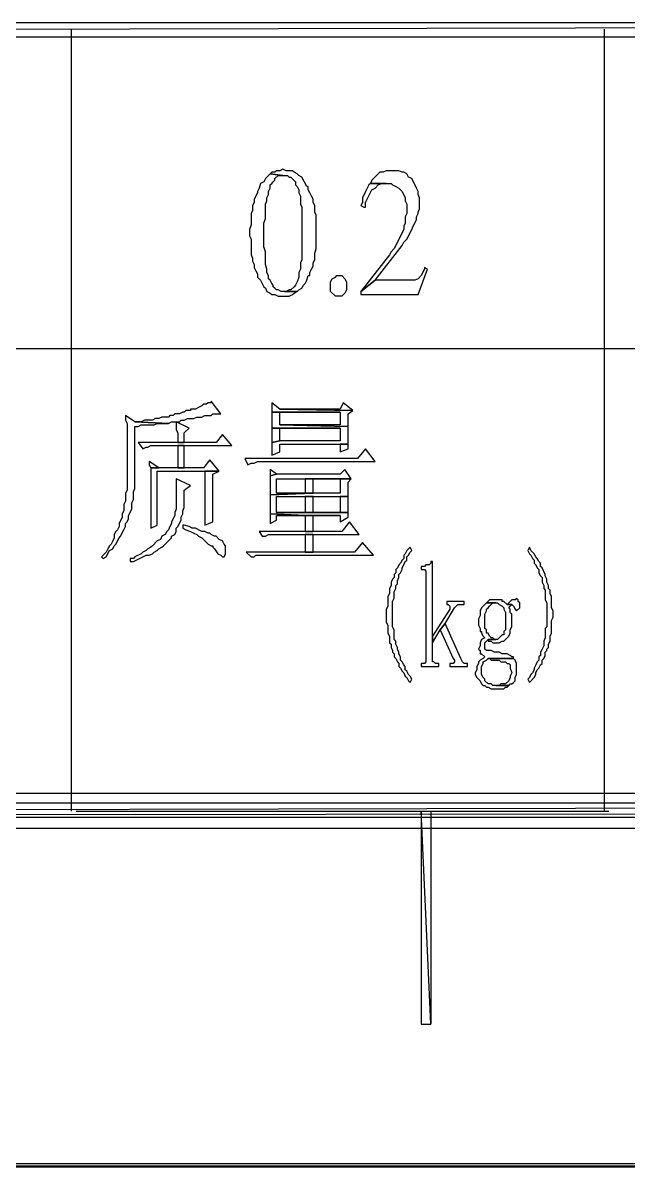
# Model space of a CAD drawing. Extents: x -15.4 to 0.8, y 0.3 to 11.8.
# Drawn here: x -8.877 to -8.56, y 0.567 to 1.167 of the extents above; entities that cross this region are included whole.
import ezdxf

# ---------------------------------------------------------------- set-up
doc = ezdxf.new("R2010")
doc.units = 0
doc.header["$MEASUREMENT"] = 0
doc.linetypes.add('AUSGEZOGEN', pattern=[0])
doc.layers.get('0').update_dxf_attribs({"linetype": 'AUSGEZOGEN'})

msp = doc.modelspace()

# ---------------------------------------------------------------- linework, layer by layer
for points in [[(-10.76795, 1.1669), (-10.76795, 1.1594), (-10.76795, 1.1594), (-7.41878, 1.1669), (-10.76795, 1.1669)], [(-10.76795, 1.1594), (-7.41878, 1.1669), (-7.41878, 1.1669), (-7.41878, 1.1594), (-10.76795, 1.1594)], [(-8.85128, 0.75356), (-8.85128, 1.16356)], [(-8.57211, 1.16356), (-8.57211, 0.75356)], [(-8.74711, 1.08773), (-8.74961, 1.08523), (-8.74961, 1.08523), (-8.75045, 1.08356), (-8.75045, 1.08356), (-8.75211, 1.08273), (-8.75211, 1.08273), (-8.75295, 1.08023), (-8.75295, 1.08023), (-8.75378, 1.07856), (-8.75378, 1.07856), (-8.75378, 1.07773), (-8.75378, 1.07773), (-8.75545, 1.0744), (-8.75545, 1.0744), (-8.75545, 1.07273), (-8.75545, 1.07273), (-8.75628, 1.07106), (-8.75628, 1.07106), (-8.75628, 1.06856), (-8.75628, 1.06856), (-8.75711, 1.0669), (-8.75711, 1.0669), (-8.75711, 1.06106), (-8.75711, 1.06106), (-8.75795, 1.05856), (-8.75795, 1.05856), (-8.75795, 1.05523), (-8.75795, 1.05523), (-8.75711, 1.05356), (-8.75711, 1.05356), (-8.75711, 1.04523), (-8.75711, 1.04523), (-8.75628, 1.04356), (-8.75628, 1.04356), (-8.75628, 1.0419), (-8.75628, 1.0419), (-8.75545, 1.04023), (-8.75545, 1.04023), (-8.75545, 1.03856), (-8.75545, 1.03856), (-8.75461, 1.0369), (-8.75461, 1.0369), (-8.75378, 1.03523), (-8.75378, 1.03523), (-8.75378, 1.03356), (-8.75378, 1.03356), (-8.75211, 1.0319), (-8.75211, 1.0319), (-8.75045, 1.02856), (-8.75045, 1.02856), (-8.74961, 1.02773), (-8.74961, 1.02773), (-8.74878, 1.02606), (-8.74878, 1.02606), (-8.74711, 1.02523), (-8.74711, 1.02523), (-8.74628, 1.0244), (-8.74628, 1.0244), (-8.74461, 1.0244), (-8.74461, 1.0244), (-8.74295, 1.02356), (-8.74295, 1.02356), (-8.73711, 1.02356), (-8.73711, 1.02356), (-8.73545, 1.0244), (-8.73545, 1.0244), (-8.73461, 1.02523), (-8.73461, 1.02523), (-8.73295, 1.02606), (-8.73295, 1.02606), (-8.74128, 1.02606), (-8.74128, 1.02606), (-8.74295, 1.0269), (-8.74295, 1.0269), (-8.74378, 1.0269), (-8.74378, 1.0269), (-8.74461, 1.02773), (-8.74461, 1.02773), (-8.74545, 1.02856), (-8.74545, 1.02856), (-8.74545, 1.0294), (-8.74545, 1.0294), (-8.74628, 1.03023), (-8.74628, 1.03023), (-8.74711, 1.0319), (-8.74711, 1.0319), (-8.74795, 1.03273), (-8.74795, 1.03273), (-8.74795, 1.0344), (-8.74795, 1.0344), (-8.74878, 1.03606), (-8.74878, 1.03606), (-8.74878, 1.03773), (-8.74878, 1.03773), (-8.74961, 1.04023), (-8.74961, 1.04023), (-8.74961, 1.0469), (-8.74961, 1.0469), (-8.75045, 1.0494), (-8.75045, 1.0494), (-8.75045, 1.0619), (-8.75045, 1.0619), (-8.74961, 1.0644), (-8.74961, 1.0644), (-8.74961, 1.0719), (-8.74961, 1.0719), (-8.74878, 1.07356), (-8.74878, 1.07356), (-8.74878, 1.07523), (-8.74878, 1.07523), (-8.74795, 1.0769), (-8.74795, 1.0769), (-8.74795, 1.07856), (-8.74795, 1.07856), (-8.74711, 1.08023), (-8.74711, 1.08023), (-8.74711, 1.0819), (-8.74711, 1.0819), (-8.74628, 1.08273), (-8.74628, 1.08273), (-8.74545, 1.08356), (-8.74545, 1.08356), (-8.74461, 1.0844), (-8.74461, 1.0844), (-8.74461, 1.08523), (-8.74461, 1.08523), (-8.74295, 1.0869), (-8.74295, 1.0869), (-8.74045, 1.0869), (-8.74711, 1.08773)], [(-8.74045, 1.09023), (-8.74211, 1.0894), (-8.74211, 1.0894), (-8.74378, 1.0894), (-8.74378, 1.0894), (-8.74461, 1.08856), (-8.74461, 1.08856), (-8.74628, 1.08856), (-8.74628, 1.08856), (-8.74711, 1.08773), (-8.74711, 1.08773), (-8.74045, 1.0869), (-8.74045, 1.0869), (-8.73795, 1.0869), (-8.73795, 1.0869), (-8.73711, 1.08606), (-8.73711, 1.08606), (-8.73628, 1.08606), (-8.73628, 1.08606), (-8.73378, 1.08356), (-8.73378, 1.08356), (-8.73378, 1.0819), (-8.73378, 1.0819), (-8.73295, 1.08106), (-8.73295, 1.08106), (-8.73211, 1.0794), (-8.73211, 1.0794), (-8.73211, 1.07773), (-8.73211, 1.07773), (-8.73128, 1.07606), (-8.73128, 1.07606), (-8.73128, 1.0719), (-8.73128, 1.0719), (-8.73045, 1.07023), (-8.73045, 1.07023), (-8.73045, 1.04273), (-8.73045, 1.04273), (-8.73128, 1.04106), (-8.73128, 1.04106), (-8.73128, 1.03773), (-8.73128, 1.03773), (-8.73211, 1.03606), (-8.73211, 1.03606), (-8.73211, 1.03356), (-8.73211, 1.03356), (-8.73295, 1.03106), (-8.73295, 1.03106), (-8.73378, 1.0294), (-8.73378, 1.0294), (-8.73461, 1.02856), (-8.73461, 1.02856), (-8.73628, 1.0269), (-8.73628, 1.0269), (-8.73711, 1.0269), (-8.73711, 1.0269), (-8.73878, 1.02606), (-8.73878, 1.02606), (-8.73961, 1.02606), (-8.73961, 1.02606), (-8.73295, 1.02606), (-8.73295, 1.02606), (-8.73211, 1.0269), (-8.73211, 1.0269), (-8.73045, 1.02773), (-8.73045, 1.02773), (-8.72961, 1.0294), (-8.72961, 1.0294), (-8.72878, 1.03023), (-8.72878, 1.03023), (-8.72795, 1.0319), (-8.72795, 1.0319), (-8.72711, 1.0344), (-8.72711, 1.0344), (-8.72628, 1.0344), (-8.72628, 1.0344), (-8.72628, 1.03606), (-8.72628, 1.03606), (-8.72545, 1.03773), (-8.72545, 1.03773), (-8.72461, 1.0394), (-8.72461, 1.0394), (-8.72461, 1.04106), (-8.72461, 1.04106), (-8.72378, 1.04273), (-8.72378, 1.04273), (-8.72378, 1.04606), (-8.72378, 1.04606), (-8.72295, 1.04856), (-8.72295, 1.04856), (-8.72295, 1.06606), (-8.72295, 1.06606), (-8.72378, 1.06773), (-8.72378, 1.06773), (-8.72378, 1.07106), (-8.72378, 1.07106), (-8.72461, 1.07273), (-8.72461, 1.07273), (-8.72461, 1.0744), (-8.72461, 1.0744), (-8.72545, 1.07606), (-8.72545, 1.07606), (-8.72628, 1.07773), (-8.72628, 1.07773), (-8.72711, 1.0794), (-8.72711, 1.0794), (-8.72711, 1.08106), (-8.72711, 1.08106), (-8.72795, 1.08106), (-8.72795, 1.08106), (-8.73045, 1.08606), (-8.73045, 1.08606), (-8.73211, 1.0869), (-8.73211, 1.0869), (-8.73295, 1.08773), (-8.73295, 1.08773), (-8.73461, 1.08856), (-8.73461, 1.08856), (-8.73545, 1.0894), (-8.73545, 1.0894), (-8.73878, 1.0894), (-8.74045, 1.09023)], [(-8.68295, 1.0894), (-8.68628, 1.0894), (-8.68628, 1.0894), (-8.68795, 1.08856), (-8.68795, 1.08856), (-8.68961, 1.08856), (-8.68961, 1.08856), (-8.69378, 1.0844), (-8.69378, 1.0844), (-8.69461, 1.08273), (-8.69461, 1.08273), (-8.68378, 1.08273), (-8.68378, 1.08273), (-8.68295, 1.0819), (-8.68295, 1.0819), (-8.68128, 1.08106), (-8.68128, 1.08106), (-8.67961, 1.08023), (-8.67961, 1.08023), (-8.67878, 1.0794), (-8.67878, 1.0794), (-8.67795, 1.07856), (-8.67795, 1.07856), (-8.67628, 1.07523), (-8.67628, 1.07523), (-8.67628, 1.07356), (-8.67628, 1.07356), (-8.67545, 1.0719), (-8.67545, 1.0719), (-8.67545, 1.0669), (-8.67545, 1.0669), (-8.67628, 1.06523), (-8.67628, 1.06523), (-8.67628, 1.0619), (-8.67628, 1.0619), (-8.67711, 1.06023), (-8.67711, 1.06023), (-8.67711, 1.05856), (-8.67711, 1.05856), (-8.68211, 1.04856), (-8.68211, 1.04856), (-8.68378, 1.0469), (-8.68378, 1.0469), (-8.68461, 1.04523), (-8.68461, 1.04523), (-8.69961, 1.02606), (-8.69961, 1.02606), (-8.69211, 1.0319), (-8.69211, 1.0319), (-8.67795, 1.05023), (-8.67795, 1.05023), (-8.67711, 1.0519), (-8.67711, 1.0519), (-8.67545, 1.05356), (-8.67545, 1.05356), (-8.67295, 1.05856), (-8.67295, 1.05856), (-8.67211, 1.06023), (-8.67211, 1.06023), (-8.67045, 1.06356), (-8.67045, 1.06356), (-8.67045, 1.06523), (-8.67045, 1.06523), (-8.66961, 1.0669), (-8.66961, 1.0669), (-8.66961, 1.06773), (-8.66961, 1.06773), (-8.66878, 1.0694), (-8.66878, 1.0694), (-8.66878, 1.07523), (-8.66878, 1.07523), (-8.66961, 1.0769), (-8.66961, 1.0769), (-8.66961, 1.07856), (-8.66961, 1.07856), (-8.67045, 1.08023), (-8.67045, 1.08023), (-8.67295, 1.08523), (-8.67295, 1.08523), (-8.67461, 1.08606), (-8.67461, 1.08606), (-8.67545, 1.08773), (-8.67545, 1.08773), (-8.67711, 1.08856), (-8.67711, 1.08856), (-8.67795, 1.08856), (-8.67795, 1.08856), (-8.67961, 1.0894), (-8.67961, 1.0894), (-8.68128, 1.0894), (-8.68295, 1.0894)], [(-8.69461, 1.08273), (-8.69545, 1.0819), (-8.69545, 1.0819), (-8.69628, 1.08023), (-8.69628, 1.08023), (-8.69711, 1.07856), (-8.69711, 1.07856), (-8.69878, 1.07523), (-8.69878, 1.07523), (-8.69878, 1.07273), (-8.69878, 1.07273), (-8.69961, 1.07106), (-8.69961, 1.07106), (-8.69795, 1.07023), (-8.69795, 1.07023), (-8.69711, 1.07023), (-8.69711, 1.07023), (-8.69711, 1.07273), (-8.69711, 1.07273), (-8.69378, 1.0794), (-8.69378, 1.0794), (-8.69211, 1.08023), (-8.69211, 1.08023), (-8.69045, 1.0819), (-8.69045, 1.0819), (-8.68878, 1.08273), (-8.68878, 1.08273), (-8.68628, 1.08273), (-8.69461, 1.08273)], [(-8.66628, 1.03856), (-8.66628, 1.03773), (-8.66628, 1.03773), (-8.66795, 1.0344), (-8.66795, 1.0344), (-8.66961, 1.03273), (-8.66961, 1.03273), (-8.67128, 1.0319), (-8.67128, 1.0319), (-8.69211, 1.0319), (-8.69211, 1.0319), (-8.69961, 1.02606), (-8.69961, 1.02606), (-8.69961, 1.0244), (-8.69961, 1.0244), (-8.66961, 1.0244), (-8.66961, 1.0244), (-8.66461, 1.03773), (-8.66628, 1.03856)], [(-8.70711, 1.0294), (-8.70711, 1.0269), (-8.70711, 1.0269), (-8.70795, 1.02523), (-8.70795, 1.02523), (-8.70961, 1.02356), (-8.70961, 1.02356), (-8.71295, 1.02356), (-8.71295, 1.02356), (-8.71545, 1.02606), (-8.71545, 1.02606), (-8.71545, 1.03106), (-8.71545, 1.03106), (-8.71461, 1.03273), (-8.71461, 1.03273), (-8.71295, 1.03356), (-8.71295, 1.03356), (-8.71211, 1.0344), (-8.71211, 1.0344), (-8.70961, 1.0344), (-8.70961, 1.0344), (-8.70795, 1.03273), (-8.70795, 1.03273), (-8.70711, 1.03106), (-8.70711, 1.03106), (-8.70711, 1.0294), (-8.70711, 1.0294)], [(-7.41878, 0.99606), (-10.76795, 0.99606)], [(-8.77795, 0.96856), (-8.77795, 0.96773), (-8.77795, 0.96773), (-8.77961, 0.96773), (-8.77961, 0.96773), (-8.78045, 0.9669), (-8.78045, 0.9669), (-8.78211, 0.9669), (-8.78211, 0.9669), (-8.78295, 0.96606), (-8.78295, 0.96606), (-8.78461, 0.96523), (-8.78461, 0.96523), (-8.78628, 0.9644), (-8.78628, 0.9644), (-8.78878, 0.9644), (-8.78878, 0.9644), (-8.78878, 0.96356), (-8.78878, 0.96356), (-8.79128, 0.96356), (-8.79128, 0.96356), (-8.79211, 0.96273), (-8.79211, 0.96273), (-8.79295, 0.96273), (-8.79295, 0.96273), (-8.79461, 0.9619), (-8.79461, 0.9619), (-8.79711, 0.9619), (-8.79711, 0.9619), (-8.79795, 0.96106), (-8.79795, 0.96106), (-8.79961, 0.96106), (-8.79961, 0.96106), (-8.80045, 0.96023), (-8.80045, 0.96023), (-8.80378, 0.96023), (-8.80378, 0.96023), (-8.80545, 0.9594), (-8.80545, 0.9594), (-8.80711, 0.9594), (-8.80711, 0.9594), (-8.80878, 0.95856), (-8.80878, 0.95856), (-8.81295, 0.95856), (-8.81295, 0.95856), (-8.81461, 0.95773), (-8.81461, 0.95773), (-8.81795, 0.95773), (-8.81795, 0.95773), (-8.80045, 0.9569), (-8.80045, 0.9569), (-8.79878, 0.95773), (-8.79878, 0.95773), (-8.79461, 0.95773), (-8.79461, 0.95773), (-8.79378, 0.95856), (-8.79378, 0.95856), (-8.79211, 0.95856), (-8.79211, 0.95856), (-8.79045, 0.9594), (-8.79045, 0.9594), (-8.78711, 0.9594), (-8.78711, 0.9594), (-8.78545, 0.96023), (-8.78545, 0.96023), (-8.78295, 0.96023), (-8.78295, 0.96023), (-8.78128, 0.96106), (-8.78128, 0.96106), (-8.77795, 0.96106), (-8.77795, 0.96106), (-8.77711, 0.9619), (-8.77711, 0.9619), (-8.77295, 0.9619), (-8.77795, 0.96856)], [(-8.74628, 0.96773), (-8.74628, 0.96273), (-8.74628, 0.96273), (-8.71045, 0.96273), (-8.71045, 0.96273), (-8.71045, 0.95606), (-8.71045, 0.95606), (-8.74211, 0.95606), (-8.74211, 0.95606), (-8.70628, 0.95523), (-8.70628, 0.95523), (-8.70628, 0.9619), (-8.70628, 0.9619), (-8.70378, 0.96356), (-8.70378, 0.96356), (-8.74211, 0.9644), (-8.74628, 0.96773)], [(-8.70878, 0.96773), (-8.71045, 0.9644), (-8.71045, 0.9644), (-8.74211, 0.9644), (-8.74211, 0.9644), (-8.70378, 0.96356), (-8.70878, 0.96773)], [(-8.82295, 0.96106), (-8.82295, 0.95856), (-8.82295, 0.95856), (-8.82211, 0.9569), (-8.82211, 0.9569), (-8.82211, 0.9219), (-8.82211, 0.9219), (-8.82295, 0.92023), (-8.82295, 0.92023), (-8.82295, 0.91606), (-8.82295, 0.91606), (-8.82378, 0.9144), (-8.82378, 0.9144), (-8.82378, 0.91106), (-8.82378, 0.91106), (-8.82461, 0.9094), (-8.82461, 0.9094), (-8.82461, 0.90773), (-8.82461, 0.90773), (-8.82628, 0.9044), (-8.82628, 0.9044), (-8.82628, 0.90273), (-8.82628, 0.90273), (-8.82711, 0.90106), (-8.82711, 0.90106), (-8.82795, 0.90023), (-8.82795, 0.90023), (-8.82878, 0.89856), (-8.82878, 0.89856), (-8.82878, 0.8969), (-8.82878, 0.8969), (-8.82961, 0.89523), (-8.82961, 0.89523), (-8.83045, 0.89356), (-8.83045, 0.89356), (-8.83128, 0.89273), (-8.83128, 0.89273), (-8.83211, 0.89106), (-8.83211, 0.89106), (-8.83295, 0.8894), (-8.83295, 0.8894), (-8.83545, 0.8869), (-8.83545, 0.8869), (-8.83461, 0.88606), (-8.83461, 0.88606), (-8.83295, 0.8869), (-8.83295, 0.8869), (-8.83128, 0.89023), (-8.83128, 0.89023), (-8.82961, 0.89106), (-8.82961, 0.89106), (-8.82878, 0.89273), (-8.82878, 0.89273), (-8.82795, 0.89356), (-8.82795, 0.89356), (-8.82628, 0.8969), (-8.82628, 0.8969), (-8.82545, 0.89773), (-8.82545, 0.89773), (-8.82378, 0.90106), (-8.82378, 0.90106), (-8.82295, 0.90273), (-8.82295, 0.90273), (-8.82295, 0.9044), (-8.82295, 0.9044), (-8.82211, 0.90523), (-8.82211, 0.90523), (-8.82128, 0.9069), (-8.82128, 0.9069), (-8.82128, 0.90856), (-8.82128, 0.90856), (-8.81961, 0.9119), (-8.81961, 0.9119), (-8.81961, 0.91523), (-8.81961, 0.91523), (-8.81878, 0.9169), (-8.81878, 0.9169), (-8.81878, 0.92106), (-8.81878, 0.92106), (-8.81795, 0.92273), (-8.81795, 0.92273), (-8.81795, 0.95523), (-8.81795, 0.95523), (-8.81628, 0.95523), (-8.81628, 0.95523), (-8.81461, 0.95606), (-8.81461, 0.95606), (-8.80795, 0.95606), (-8.80795, 0.95606), (-8.80628, 0.9569), (-8.80628, 0.9569), (-8.80045, 0.9569), (-8.80045, 0.9569), (-8.81795, 0.95773), (-8.82295, 0.96106)], [(-8.74628, 0.96273), (-8.74628, 0.9544), (-8.74628, 0.9544), (-8.71045, 0.9544), (-8.71045, 0.9544), (-8.71045, 0.94773), (-8.71045, 0.94773), (-8.74211, 0.94773), (-8.74211, 0.94773), (-8.74628, 0.9469), (-8.74628, 0.9469), (-8.74628, 0.94023), (-8.74628, 0.94023), (-8.74211, 0.9419), (-8.74211, 0.9419), (-8.74211, 0.94606), (-8.74211, 0.94606), (-8.70628, 0.94606), (-8.70628, 0.94606), (-8.70628, 0.95523), (-8.70628, 0.95523), (-8.74211, 0.95606), (-8.74211, 0.95606), (-8.74211, 0.96273), (-8.74211, 0.96273), (-8.71045, 0.96273), (-8.74628, 0.96273)], [(-8.79628, 0.95773), (-8.79628, 0.95356), (-8.79628, 0.95356), (-8.79545, 0.9519), (-8.79545, 0.9519), (-8.79545, 0.9469), (-8.79545, 0.9469), (-8.79211, 0.9469), (-8.79211, 0.9469), (-8.79211, 0.9519), (-8.79211, 0.9519), (-8.78961, 0.9544), (-8.79628, 0.95773)], [(-8.74628, 0.9544), (-8.74628, 0.9469), (-8.74628, 0.9469), (-8.74211, 0.94773), (-8.74211, 0.94773), (-8.74211, 0.9544), (-8.74211, 0.9544), (-8.71045, 0.9544), (-8.74628, 0.9544)], [(-8.77211, 0.95106), (-8.77545, 0.9469), (-8.77545, 0.9469), (-8.81628, 0.9469), (-8.81628, 0.9469), (-8.81378, 0.94356), (-8.81378, 0.94356), (-8.81211, 0.9444), (-8.81211, 0.9444), (-8.81128, 0.9444), (-8.81128, 0.9444), (-8.80961, 0.94523), (-8.80961, 0.94523), (-8.76711, 0.94523), (-8.77211, 0.95106)], [(-8.79211, 0.93356), (-8.79211, 0.94523), (-8.79211, 0.94523), (-8.79545, 0.94523), (-8.79545, 0.94523), (-8.79545, 0.93356), (-8.79545, 0.93356), (-8.79211, 0.93356), (-8.79211, 0.93356)], [(-8.69711, 0.94356), (-8.70128, 0.93856), (-8.70128, 0.93856), (-8.76045, 0.93856), (-8.76045, 0.93856), (-8.75878, 0.93523), (-8.75878, 0.93523), (-8.75711, 0.93606), (-8.75711, 0.93606), (-8.75545, 0.93606), (-8.75545, 0.93606), (-8.75378, 0.9369), (-8.75378, 0.9369), (-8.69211, 0.9369), (-8.69711, 0.94356)], [(-8.70628, 0.94606), (-8.71045, 0.94606), (-8.71045, 0.94606), (-8.71045, 0.9419), (-8.71045, 0.9419), (-8.70628, 0.94356), (-8.70628, 0.94356), (-8.70628, 0.94523), (-8.70628, 0.94606)], [(-8.81045, 0.9369), (-8.81045, 0.93523), (-8.81045, 0.93523), (-8.80961, 0.93356), (-8.80961, 0.93356), (-8.80545, 0.93356), (-8.81045, 0.9369)], [(-8.77878, 0.93773), (-8.78211, 0.93356), (-8.78211, 0.93356), (-8.80961, 0.93356), (-8.80961, 0.93356), (-8.80961, 0.9019), (-8.80961, 0.9019), (-8.80628, 0.90356), (-8.80628, 0.90356), (-8.80628, 0.9319), (-8.80628, 0.9319), (-8.77378, 0.9319), (-8.77878, 0.93773)], [(-8.77378, 0.9319), (-8.78128, 0.9319), (-8.78128, 0.9319), (-8.78128, 0.90356), (-8.78128, 0.90356), (-8.77711, 0.90523), (-8.77711, 0.90523), (-8.77711, 0.93023), (-8.77378, 0.9319)], [(-8.70795, 0.93273), (-8.71045, 0.93023), (-8.71045, 0.93023), (-8.74378, 0.93023), (-8.74378, 0.93023), (-8.74711, 0.9294), (-8.74711, 0.9294), (-8.74711, 0.9194), (-8.74711, 0.9194), (-8.72461, 0.92023), (-8.72461, 0.92023), (-8.74378, 0.92023), (-8.74378, 0.92023), (-8.74378, 0.92773), (-8.74378, 0.92773), (-8.70461, 0.92773), (-8.70795, 0.93273)], [(-8.74711, 0.93273), (-8.74711, 0.9294), (-8.74711, 0.9294), (-8.74378, 0.93023), (-8.74711, 0.93273)], [(-8.79628, 0.92773), (-8.79628, 0.9119), (-8.79628, 0.9119), (-8.79711, 0.91023), (-8.79711, 0.91023), (-8.79711, 0.90856), (-8.79711, 0.90856), (-8.79878, 0.90523), (-8.79878, 0.90523), (-8.79878, 0.9044), (-8.79878, 0.9044), (-8.79961, 0.90273), (-8.79961, 0.90273), (-8.80045, 0.90106), (-8.80045, 0.90106), (-8.80128, 0.90023), (-8.80128, 0.90023), (-8.80211, 0.89856), (-8.80211, 0.89856), (-8.80378, 0.89773), (-8.80378, 0.89773), (-8.80461, 0.89606), (-8.80461, 0.89606), (-8.80628, 0.89523), (-8.80628, 0.89523), (-8.80878, 0.89273), (-8.80878, 0.89273), (-8.80961, 0.8919), (-8.80961, 0.8919), (-8.81128, 0.89106), (-8.81128, 0.89106), (-8.81211, 0.89023), (-8.81211, 0.89023), (-8.81378, 0.8894), (-8.81378, 0.8894), (-8.81461, 0.88856), (-8.81461, 0.88856), (-8.81795, 0.8869), (-8.81795, 0.8869), (-8.81878, 0.88606), (-8.81878, 0.88606), (-8.82045, 0.88606), (-8.82045, 0.88606), (-8.82045, 0.8844), (-8.82045, 0.8844), (-8.81878, 0.8844), (-8.81878, 0.8844), (-8.81211, 0.88773), (-8.81211, 0.88773), (-8.81045, 0.88773), (-8.81045, 0.88773), (-8.80878, 0.88856), (-8.80878, 0.88856), (-8.80795, 0.8894), (-8.80795, 0.8894), (-8.80628, 0.89023), (-8.80628, 0.89023), (-8.80545, 0.89106), (-8.80545, 0.89106), (-8.80378, 0.8919), (-8.80378, 0.8919), (-8.80295, 0.89273), (-8.80295, 0.89273), (-8.79878, 0.8969), (-8.79878, 0.8969), (-8.79878, 0.89773), (-8.79878, 0.89773), (-8.79711, 0.89856), (-8.79711, 0.89856), (-8.79628, 0.90023), (-8.79628, 0.90023), (-8.79628, 0.9019), (-8.79628, 0.9019), (-8.79545, 0.90273), (-8.79545, 0.90273), (-8.79378, 0.90606), (-8.79378, 0.90606), (-8.79378, 0.90773), (-8.79378, 0.90773), (-8.79295, 0.9094), (-8.79295, 0.9094), (-8.79295, 0.91106), (-8.79295, 0.91106), (-8.79211, 0.91273), (-8.79211, 0.91273), (-8.79211, 0.9219), (-8.79211, 0.9219), (-8.78878, 0.9244), (-8.79628, 0.92773)], [(-8.70461, 0.92773), (-8.72878, 0.92773), (-8.72878, 0.92773), (-8.71045, 0.92773), (-8.71045, 0.92773), (-8.71045, 0.92023), (-8.71045, 0.92023), (-8.72461, 0.92023), (-8.72461, 0.92023), (-8.74711, 0.9194), (-8.74711, 0.9194), (-8.74711, 0.9094), (-8.74711, 0.9094), (-8.72878, 0.90856), (-8.72878, 0.90856), (-8.71045, 0.90856), (-8.71045, 0.90856), (-8.71045, 0.90523), (-8.71045, 0.90523), (-8.70628, 0.90773), (-8.70628, 0.90773), (-8.70628, 0.91023), (-8.70628, 0.91023), (-8.74378, 0.91023), (-8.74378, 0.91023), (-8.74378, 0.91856), (-8.74378, 0.91856), (-8.70628, 0.91856), (-8.70628, 0.91856), (-8.70628, 0.92606), (-8.70461, 0.92773)], [(-8.72878, 0.92773), (-8.72878, 0.92023), (-8.72878, 0.92023), (-8.74378, 0.92023), (-8.74378, 0.92023), (-8.72461, 0.92023), (-8.72461, 0.92023), (-8.72461, 0.92773), (-8.72461, 0.92773), (-8.71045, 0.92773), (-8.72878, 0.92773)], [(-8.70628, 0.91856), (-8.71045, 0.91856), (-8.71045, 0.91856), (-8.71045, 0.91023), (-8.71045, 0.91023), (-8.74378, 0.91023), (-8.74378, 0.91023), (-8.70628, 0.91023), (-8.70628, 0.91023), (-8.70628, 0.9169), (-8.70628, 0.91856)], [(-8.72461, 0.91023), (-8.72461, 0.91856), (-8.72461, 0.91856), (-8.72878, 0.91856), (-8.72878, 0.91856), (-8.72878, 0.91023), (-8.72878, 0.91023), (-8.72461, 0.91023), (-8.72461, 0.91023)], [(-8.74711, 0.9094), (-8.74711, 0.9044), (-8.74711, 0.9044), (-8.74378, 0.90606), (-8.74378, 0.90606), (-8.74378, 0.90856), (-8.74378, 0.90856), (-8.72878, 0.90856), (-8.74711, 0.9094)], [(-8.72878, 0.90856), (-8.72878, 0.90023), (-8.72878, 0.90023), (-8.72461, 0.90023), (-8.72461, 0.90023), (-8.72461, 0.90856), (-8.72461, 0.90856), (-8.71045, 0.90856), (-8.72878, 0.90856)], [(-8.79295, 0.90356), (-8.79295, 0.9019), (-8.79295, 0.9019), (-8.79128, 0.90106), (-8.79128, 0.90106), (-8.78878, 0.90023), (-8.78878, 0.90023), (-8.78711, 0.8994), (-8.78711, 0.8994), (-8.78545, 0.89856), (-8.78545, 0.89856), (-8.78461, 0.89773), (-8.78461, 0.89773), (-8.78295, 0.8969), (-8.78295, 0.8969), (-8.77961, 0.89356), (-8.77961, 0.89356), (-8.77795, 0.89273), (-8.77795, 0.89273), (-8.77711, 0.89273), (-8.77711, 0.89273), (-8.77711, 0.8919), (-8.77711, 0.8919), (-8.77628, 0.89106), (-8.77628, 0.89106), (-8.77461, 0.88856), (-8.77461, 0.88856), (-8.77295, 0.88773), (-8.77295, 0.88773), (-8.77211, 0.8869), (-8.77211, 0.8869), (-8.77128, 0.8869), (-8.77128, 0.8869), (-8.77045, 0.88856), (-8.77045, 0.88856), (-8.77045, 0.89273), (-8.77045, 0.89273), (-8.77128, 0.89356), (-8.77128, 0.89356), (-8.77211, 0.89523), (-8.77211, 0.89523), (-8.77378, 0.89606), (-8.77378, 0.89606), (-8.77545, 0.89773), (-8.77545, 0.89773), (-8.77628, 0.89773), (-8.77628, 0.89773), (-8.77795, 0.89856), (-8.77795, 0.89856), (-8.77878, 0.8994), (-8.77878, 0.8994), (-8.77961, 0.8994), (-8.77961, 0.8994), (-8.78128, 0.90023), (-8.78128, 0.90023), (-8.78295, 0.90023), (-8.78295, 0.90023), (-8.78628, 0.9019), (-8.78628, 0.9019), (-8.78795, 0.9019), (-8.78795, 0.9019), (-8.78961, 0.90273), (-8.78961, 0.90273), (-8.79211, 0.90356), (-8.79295, 0.90356)], [(-8.70545, 0.90523), (-8.70961, 0.90023), (-8.70961, 0.90023), (-8.75295, 0.90023), (-8.75295, 0.90023), (-8.75128, 0.89773), (-8.75128, 0.89773), (-8.74961, 0.89773), (-8.74961, 0.89773), (-8.74795, 0.89856), (-8.74795, 0.89856), (-8.70045, 0.89856), (-8.70545, 0.90523)], [(-8.69878, 0.8944), (-8.70295, 0.8894), (-8.70295, 0.8894), (-8.75961, 0.8894), (-8.75961, 0.8894), (-8.75711, 0.8869), (-8.75711, 0.8869), (-8.75545, 0.8869), (-8.75545, 0.8869), (-8.75461, 0.88773), (-8.75461, 0.88773), (-8.69295, 0.88773), (-8.69878, 0.8944)], [(-8.72461, 0.8894), (-8.72461, 0.89856), (-8.72461, 0.89856), (-8.72878, 0.89856), (-8.72878, 0.89856), (-8.72878, 0.8894), (-8.72878, 0.8894), (-8.72461, 0.8894), (-8.72461, 0.8894)], [(-8.67378, 0.8919), (-8.67545, 0.89023), (-8.67545, 0.89023), (-8.67628, 0.88856), (-8.67628, 0.88856), (-8.67711, 0.88773), (-8.67711, 0.88773), (-8.67711, 0.88606), (-8.67711, 0.88606), (-8.67795, 0.88523), (-8.67795, 0.88523), (-8.67878, 0.88356), (-8.67878, 0.88356), (-8.67961, 0.88273), (-8.67961, 0.88273), (-8.68045, 0.88106), (-8.68045, 0.88106), (-8.68128, 0.88023), (-8.68128, 0.88023), (-8.68128, 0.87856), (-8.68128, 0.87856), (-8.68211, 0.87773), (-8.68211, 0.87773), (-8.68211, 0.87606), (-8.68211, 0.87606), (-8.68295, 0.87523), (-8.68295, 0.87523), (-8.68378, 0.87356), (-8.68378, 0.87356), (-8.68378, 0.8719), (-8.68378, 0.8719), (-8.68461, 0.87023), (-8.68461, 0.87023), (-8.68461, 0.86773), (-8.68461, 0.86773), (-8.68545, 0.86606), (-8.68545, 0.86606), (-8.68545, 0.86106), (-8.68545, 0.86106), (-8.68628, 0.8594), (-8.68628, 0.8594), (-8.68628, 0.85273), (-8.68628, 0.85273), (-8.68545, 0.85106), (-8.68545, 0.85106), (-8.68545, 0.8469), (-8.68545, 0.8469), (-8.68461, 0.84523), (-8.68461, 0.84523), (-8.68461, 0.8419), (-8.68461, 0.8419), (-8.68378, 0.84106), (-8.68378, 0.84106), (-8.68378, 0.8394), (-8.68378, 0.8394), (-8.68295, 0.83773), (-8.68295, 0.83773), (-8.68295, 0.8369), (-8.68295, 0.8369), (-8.68211, 0.83606), (-8.68211, 0.83606), (-8.68211, 0.8344), (-8.68211, 0.8344), (-8.68128, 0.83356), (-8.68128, 0.83356), (-8.68045, 0.8319), (-8.68045, 0.8319), (-8.67961, 0.83106), (-8.67961, 0.83106), (-8.67961, 0.8294), (-8.67961, 0.8294), (-8.67878, 0.82856), (-8.67878, 0.82856), (-8.67795, 0.8269), (-8.67795, 0.8269), (-8.67711, 0.82606), (-8.67711, 0.82606), (-8.67628, 0.8244), (-8.67628, 0.8244), (-8.67545, 0.82356), (-8.67545, 0.82356), (-8.67461, 0.8219), (-8.67461, 0.8219), (-8.67378, 0.82106), (-8.67378, 0.82106), (-8.67295, 0.82273), (-8.67295, 0.82273), (-8.67378, 0.8244), (-8.67378, 0.8244), (-8.67461, 0.82523), (-8.67461, 0.82523), (-8.67545, 0.8269), (-8.67545, 0.8269), (-8.67628, 0.82773), (-8.67628, 0.82773), (-8.67628, 0.8294), (-8.67628, 0.8294), (-8.67711, 0.83023), (-8.67711, 0.83023), (-8.67795, 0.8319), (-8.67795, 0.8319), (-8.67878, 0.83273), (-8.67878, 0.83273), (-8.67878, 0.8344), (-8.67878, 0.8344), (-8.67961, 0.83606), (-8.67961, 0.83606), (-8.67961, 0.8369), (-8.67961, 0.8369), (-8.68045, 0.83856), (-8.68045, 0.83856), (-8.68045, 0.8394), (-8.68045, 0.8394), (-8.68128, 0.84106), (-8.68128, 0.84106), (-8.68128, 0.84273), (-8.68128, 0.84273), (-8.68211, 0.84356), (-8.68211, 0.84356), (-8.68211, 0.84856), (-8.68211, 0.84856), (-8.68295, 0.85023), (-8.68295, 0.85023), (-8.68295, 0.86356), (-8.68295, 0.86356), (-8.68211, 0.86523), (-8.68211, 0.86523), (-8.68211, 0.86856), (-8.68211, 0.86856), (-8.68128, 0.87023), (-8.68128, 0.87023), (-8.68128, 0.8719), (-8.68128, 0.8719), (-8.68045, 0.87273), (-8.68045, 0.87273), (-8.68045, 0.8744), (-8.68045, 0.8744), (-8.67961, 0.87606), (-8.67961, 0.87606), (-8.67961, 0.87773), (-8.67961, 0.87773), (-8.67878, 0.87856), (-8.67878, 0.87856), (-8.67795, 0.88023), (-8.67795, 0.88023), (-8.67795, 0.88106), (-8.67795, 0.88106), (-8.67711, 0.88273), (-8.67711, 0.88273), (-8.67628, 0.8844), (-8.67628, 0.8844), (-8.67545, 0.88523), (-8.67545, 0.88523), (-8.67545, 0.8869), (-8.67545, 0.8869), (-8.67461, 0.88773), (-8.67461, 0.88773), (-8.67378, 0.8894), (-8.67378, 0.8894), (-8.67295, 0.89023), (-8.67378, 0.8919)], [(-8.61128, 0.8919), (-8.61211, 0.89023), (-8.61211, 0.89023), (-8.61128, 0.88856), (-8.61128, 0.88856), (-8.61045, 0.88773), (-8.61045, 0.88773), (-8.60961, 0.88606), (-8.60961, 0.88606), (-8.60878, 0.88523), (-8.60878, 0.88523), (-8.60878, 0.88356), (-8.60878, 0.88356), (-8.60795, 0.88273), (-8.60795, 0.88273), (-8.60711, 0.88106), (-8.60711, 0.88106), (-8.60628, 0.88023), (-8.60628, 0.88023), (-8.60628, 0.87856), (-8.60628, 0.87856), (-8.60545, 0.8769), (-8.60545, 0.8769), (-8.60461, 0.87606), (-8.60461, 0.87606), (-8.60461, 0.87356), (-8.60461, 0.87356), (-8.60378, 0.8719), (-8.60378, 0.8719), (-8.60378, 0.87023), (-8.60378, 0.87023), (-8.60295, 0.8694), (-8.60295, 0.8694), (-8.60295, 0.8644), (-8.60295, 0.8644), (-8.60211, 0.86273), (-8.60211, 0.86273), (-8.60211, 0.85023), (-8.60211, 0.85023), (-8.60295, 0.8494), (-8.60295, 0.8494), (-8.60295, 0.8444), (-8.60295, 0.8444), (-8.60378, 0.84273), (-8.60378, 0.84273), (-8.60378, 0.84023), (-8.60378, 0.84023), (-8.60461, 0.83856), (-8.60461, 0.83856), (-8.60545, 0.8369), (-8.60545, 0.8369), (-8.60545, 0.83523), (-8.60545, 0.83523), (-8.60628, 0.8344), (-8.60628, 0.8344), (-8.60628, 0.83273), (-8.60628, 0.83273), (-8.60711, 0.8319), (-8.60711, 0.8319), (-8.60795, 0.83023), (-8.60795, 0.83023), (-8.60878, 0.82856), (-8.60878, 0.82856), (-8.60878, 0.82773), (-8.60878, 0.82773), (-8.60961, 0.82606), (-8.60961, 0.82606), (-8.61045, 0.82523), (-8.61045, 0.82523), (-8.61128, 0.82356), (-8.61128, 0.82356), (-8.61211, 0.82273), (-8.61211, 0.82273), (-8.61128, 0.82106), (-8.61128, 0.82106), (-8.60878, 0.82356), (-8.60878, 0.82356), (-8.60795, 0.82523), (-8.60795, 0.82523), (-8.60795, 0.82606), (-8.60795, 0.82606), (-8.60711, 0.82773), (-8.60711, 0.82773), (-8.60628, 0.82856), (-8.60628, 0.82856), (-8.60545, 0.83023), (-8.60545, 0.83023), (-8.60461, 0.83106), (-8.60461, 0.83106), (-8.60461, 0.83273), (-8.60461, 0.83273), (-8.60378, 0.83356), (-8.60378, 0.83356), (-8.60295, 0.83523), (-8.60295, 0.83523), (-8.60295, 0.8369), (-8.60295, 0.8369), (-8.60211, 0.83773), (-8.60211, 0.83773), (-8.60211, 0.83856), (-8.60211, 0.83856), (-8.60128, 0.8394), (-8.60128, 0.8394), (-8.60128, 0.84106), (-8.60128, 0.84106), (-8.60045, 0.84273), (-8.60045, 0.84273), (-8.60045, 0.84523), (-8.60045, 0.84523), (-8.59961, 0.8469), (-8.59961, 0.8469), (-8.59961, 0.85356), (-8.59961, 0.85356), (-8.59878, 0.85523), (-8.59878, 0.85523), (-8.59878, 0.85856), (-8.59878, 0.85856), (-8.59961, 0.86023), (-8.59961, 0.86023), (-8.59961, 0.86606), (-8.59961, 0.86606), (-8.60045, 0.86773), (-8.60045, 0.86773), (-8.60045, 0.8694), (-8.60045, 0.8694), (-8.60128, 0.87023), (-8.60128, 0.87023), (-8.60128, 0.8719), (-8.60128, 0.8719), (-8.60211, 0.87356), (-8.60211, 0.87356), (-8.60211, 0.87523), (-8.60211, 0.87523), (-8.60295, 0.8769), (-8.60295, 0.8769), (-8.60295, 0.87773), (-8.60295, 0.87773), (-8.60461, 0.88106), (-8.60461, 0.88106), (-8.60545, 0.8819), (-8.60545, 0.8819), (-8.60545, 0.88356), (-8.60545, 0.88356), (-8.60628, 0.8844), (-8.60628, 0.8844), (-8.60711, 0.88606), (-8.60711, 0.88606), (-8.60795, 0.8869), (-8.60795, 0.8869), (-8.60878, 0.88856), (-8.60878, 0.88856), (-8.61045, 0.89023), (-8.61128, 0.8919)], [(-8.66211, 0.8844), (-8.66295, 0.8844), (-8.66295, 0.8844), (-8.66295, 0.88356), (-8.66295, 0.88356), (-8.66378, 0.88273), (-8.66378, 0.88273), (-8.66545, 0.88273), (-8.66545, 0.88273), (-8.66628, 0.8819), (-8.66628, 0.8819), (-8.66795, 0.8819), (-8.66795, 0.8819), (-8.66795, 0.88023), (-8.66795, 0.88023), (-8.66628, 0.88023), (-8.66628, 0.88023), (-8.66545, 0.8794), (-8.66545, 0.8794), (-8.66545, 0.8319), (-8.66545, 0.8319), (-8.66628, 0.83106), (-8.66628, 0.83106), (-8.66795, 0.83106), (-8.66795, 0.83106), (-8.66795, 0.8294), (-8.66795, 0.8294), (-8.65878, 0.8294), (-8.65878, 0.8294), (-8.65878, 0.83106), (-8.65878, 0.83106), (-8.66045, 0.83106), (-8.66045, 0.83106), (-8.66128, 0.8319), (-8.66128, 0.8319), (-8.66211, 0.8319), (-8.66211, 0.8319), (-8.66211, 0.84523), (-8.66211, 0.8844)], [(-8.62878, 0.8644), (-8.63211, 0.8644), (-8.63211, 0.8644), (-8.63378, 0.86273), (-8.63378, 0.86273), (-8.62795, 0.86273), (-8.62795, 0.86273), (-8.62711, 0.8619), (-8.62711, 0.8619), (-8.62545, 0.86106), (-8.62545, 0.86106), (-8.62461, 0.86023), (-8.62461, 0.86023), (-8.62461, 0.8594), (-8.62461, 0.8594), (-8.62378, 0.85773), (-8.62378, 0.85773), (-8.62378, 0.84856), (-8.62378, 0.84856), (-8.62461, 0.84773), (-8.62461, 0.84773), (-8.62461, 0.84606), (-8.62461, 0.84606), (-8.62545, 0.84606), (-8.62545, 0.84606), (-8.62795, 0.84356), (-8.62795, 0.84356), (-8.63295, 0.84356), (-8.63295, 0.84356), (-8.63295, 0.84273), (-8.63295, 0.84273), (-8.63128, 0.84273), (-8.63128, 0.84273), (-8.63045, 0.8419), (-8.63045, 0.8419), (-8.62711, 0.8419), (-8.62711, 0.8419), (-8.62545, 0.84273), (-8.62545, 0.84273), (-8.62461, 0.84273), (-8.62461, 0.84273), (-8.62211, 0.84523), (-8.62211, 0.84523), (-8.62128, 0.8469), (-8.62128, 0.8469), (-8.62128, 0.84856), (-8.62128, 0.84856), (-8.62045, 0.85023), (-8.62045, 0.85023), (-8.62045, 0.8569), (-8.62045, 0.8569), (-8.62128, 0.85773), (-8.62128, 0.85773), (-8.62128, 0.8594), (-8.62128, 0.8594), (-8.62211, 0.86023), (-8.62211, 0.86023), (-8.62128, 0.86106), (-8.62128, 0.86106), (-8.62045, 0.8619), (-8.62045, 0.8619), (-8.62295, 0.8619), (-8.62295, 0.8619), (-8.62461, 0.86356), (-8.62461, 0.86356), (-8.62545, 0.86356), (-8.62545, 0.86356), (-8.62545, 0.8644), (-8.62545, 0.8644), (-8.62795, 0.8644), (-8.62878, 0.8644)], [(-8.61795, 0.86523), (-8.61878, 0.8644), (-8.61878, 0.8644), (-8.62045, 0.8644), (-8.62045, 0.8644), (-8.62128, 0.86356), (-8.62128, 0.86356), (-8.62211, 0.86273), (-8.62211, 0.86273), (-8.62295, 0.8619), (-8.62295, 0.8619), (-8.62045, 0.8619), (-8.62045, 0.8619), (-8.61961, 0.86106), (-8.61961, 0.86106), (-8.61878, 0.8594), (-8.61878, 0.8594), (-8.61795, 0.85856), (-8.61795, 0.85856), (-8.61628, 0.86023), (-8.61628, 0.86023), (-8.61628, 0.86273), (-8.61628, 0.86273), (-8.61711, 0.86356), (-8.61711, 0.86356), (-8.61711, 0.8644), (-8.61795, 0.86523)], [(-8.64545, 0.86356), (-8.65461, 0.86356), (-8.65461, 0.86356), (-8.65461, 0.8619), (-8.65461, 0.8619), (-8.65378, 0.8619), (-8.65378, 0.8619), (-8.65295, 0.86106), (-8.65295, 0.86106), (-8.65295, 0.8594), (-8.65295, 0.8594), (-8.66211, 0.84523), (-8.66211, 0.84523), (-8.66211, 0.8419), (-8.66211, 0.8419), (-8.65795, 0.84856), (-8.65795, 0.84856), (-8.65545, 0.8519), (-8.65545, 0.8519), (-8.65045, 0.86023), (-8.65045, 0.86023), (-8.64961, 0.86106), (-8.64961, 0.86106), (-8.64878, 0.8619), (-8.64878, 0.8619), (-8.64545, 0.8619), (-8.64545, 0.86356)], [(-8.63378, 0.86273), (-8.63545, 0.86106), (-8.63545, 0.86106), (-8.63628, 0.86023), (-8.63628, 0.86023), (-8.63711, 0.85856), (-8.63711, 0.85856), (-8.63711, 0.85606), (-8.63711, 0.85606), (-8.63795, 0.8544), (-8.63795, 0.8544), (-8.63795, 0.85106), (-8.63795, 0.85106), (-8.63711, 0.8494), (-8.63711, 0.8494), (-8.63711, 0.84773), (-8.63711, 0.84773), (-8.63628, 0.84773), (-8.63628, 0.84773), (-8.63628, 0.8469), (-8.63628, 0.8469), (-8.63545, 0.84523), (-8.63545, 0.84523), (-8.63461, 0.8444), (-8.63461, 0.8444), (-8.63628, 0.84356), (-8.63628, 0.84356), (-8.63711, 0.8419), (-8.63711, 0.8419), (-8.63711, 0.84023), (-8.63711, 0.84023), (-8.63795, 0.83856), (-8.63795, 0.83856), (-8.63711, 0.83773), (-8.63711, 0.83773), (-8.63711, 0.83606), (-8.63711, 0.83606), (-8.63628, 0.83606), (-8.63628, 0.83606), (-8.63461, 0.8344), (-8.63461, 0.8344), (-8.63545, 0.83356), (-8.63545, 0.83356), (-8.63711, 0.83273), (-8.63711, 0.83273), (-8.63795, 0.8319), (-8.63795, 0.8319), (-8.63795, 0.83106), (-8.63795, 0.83106), (-8.63878, 0.8294), (-8.63878, 0.8294), (-8.63878, 0.82773), (-8.63878, 0.82773), (-8.63961, 0.82606), (-8.63961, 0.82606), (-8.63961, 0.82523), (-8.63961, 0.82523), (-8.63878, 0.82356), (-8.63878, 0.82356), (-8.63711, 0.8219), (-8.63711, 0.8219), (-8.63628, 0.82023), (-8.63628, 0.82023), (-8.63545, 0.8194), (-8.63545, 0.8194), (-8.63461, 0.8194), (-8.63461, 0.8194), (-8.63378, 0.81856), (-8.63378, 0.81856), (-8.63295, 0.81856), (-8.63295, 0.81856), (-8.63128, 0.81773), (-8.63128, 0.81773), (-8.62461, 0.81773), (-8.62461, 0.81773), (-8.62378, 0.81856), (-8.62378, 0.81856), (-8.62295, 0.81856), (-8.62295, 0.81856), (-8.62211, 0.8194), (-8.62211, 0.8194), (-8.63045, 0.8194), (-8.63045, 0.8194), (-8.63128, 0.82023), (-8.63128, 0.82023), (-8.63295, 0.82023), (-8.63295, 0.82023), (-8.63461, 0.8219), (-8.63461, 0.8219), (-8.63461, 0.82273), (-8.63461, 0.82273), (-8.63545, 0.82356), (-8.63545, 0.82356), (-8.63628, 0.82523), (-8.63628, 0.82523), (-8.63628, 0.8294), (-8.63628, 0.8294), (-8.63545, 0.83106), (-8.63545, 0.83106), (-8.63545, 0.8319), (-8.63545, 0.8319), (-8.63378, 0.83273), (-8.63378, 0.83273), (-8.63295, 0.83356), (-8.63295, 0.83356), (-8.61961, 0.83356), (-8.61961, 0.83356), (-8.61961, 0.8344), (-8.61961, 0.8344), (-8.62045, 0.8344), (-8.62045, 0.8344), (-8.62128, 0.83523), (-8.62128, 0.83523), (-8.62295, 0.83606), (-8.62295, 0.83606), (-8.62545, 0.83606), (-8.62545, 0.83606), (-8.62711, 0.8369), (-8.62711, 0.8369), (-8.62961, 0.8369), (-8.62961, 0.8369), (-8.63128, 0.83773), (-8.63128, 0.83773), (-8.63378, 0.83773), (-8.63378, 0.83773), (-8.63461, 0.83856), (-8.63461, 0.83856), (-8.63461, 0.8419), (-8.63461, 0.8419), (-8.63295, 0.84356), (-8.63295, 0.84356), (-8.62878, 0.84356), (-8.62878, 0.84356), (-8.62961, 0.84356), (-8.62961, 0.84356), (-8.63045, 0.8444), (-8.63045, 0.8444), (-8.63128, 0.8444), (-8.63128, 0.8444), (-8.63211, 0.84523), (-8.63211, 0.84523), (-8.63295, 0.8469), (-8.63295, 0.8469), (-8.63378, 0.8469), (-8.63378, 0.8469), (-8.63378, 0.84856), (-8.63378, 0.84856), (-8.63461, 0.8494), (-8.63461, 0.8494), (-8.63461, 0.8569), (-8.63461, 0.8569), (-8.63378, 0.85856), (-8.63378, 0.85856), (-8.63378, 0.8594), (-8.63378, 0.8594), (-8.63295, 0.86023), (-8.63295, 0.86023), (-8.63211, 0.86106), (-8.63211, 0.86106), (-8.63045, 0.86273), (-8.63045, 0.86273), (-8.62878, 0.86273), (-8.63378, 0.86273)], [(-8.65545, 0.8519), (-8.65795, 0.84856), (-8.65795, 0.84856), (-8.65128, 0.83356), (-8.65128, 0.83356), (-8.65045, 0.83273), (-8.65045, 0.83273), (-8.65045, 0.8319), (-8.65045, 0.8319), (-8.65128, 0.83106), (-8.65128, 0.83106), (-8.65295, 0.83106), (-8.65295, 0.83106), (-8.65295, 0.8294), (-8.65295, 0.8294), (-8.64378, 0.8294), (-8.64378, 0.8294), (-8.64378, 0.83106), (-8.64378, 0.83106), (-8.64545, 0.83106), (-8.64545, 0.83106), (-8.64628, 0.8319), (-8.64628, 0.8319), (-8.64711, 0.83356), (-8.65545, 0.8519)], [(-8.61961, 0.83356), (-8.63295, 0.83356), (-8.63295, 0.83356), (-8.63211, 0.83356), (-8.63211, 0.83356), (-8.63128, 0.83273), (-8.63128, 0.83273), (-8.62711, 0.83273), (-8.62711, 0.83273), (-8.62628, 0.8319), (-8.62628, 0.8319), (-8.62378, 0.8319), (-8.62378, 0.8319), (-8.62295, 0.83106), (-8.62295, 0.83106), (-8.62211, 0.83106), (-8.62211, 0.83106), (-8.62128, 0.83023), (-8.62128, 0.83023), (-8.62128, 0.82856), (-8.62128, 0.82856), (-8.62045, 0.82606), (-8.62045, 0.82606), (-8.62128, 0.8244), (-8.62128, 0.8244), (-8.62128, 0.82356), (-8.62128, 0.82356), (-8.62211, 0.8219), (-8.62211, 0.8219), (-8.62378, 0.82023), (-8.62378, 0.82023), (-8.62628, 0.82023), (-8.62628, 0.82023), (-8.62711, 0.8194), (-8.62711, 0.8194), (-8.62878, 0.8194), (-8.62878, 0.8194), (-8.62211, 0.8194), (-8.62211, 0.8194), (-8.62128, 0.82023), (-8.62128, 0.82023), (-8.62045, 0.82023), (-8.62045, 0.82023), (-8.61961, 0.82106), (-8.61961, 0.82106), (-8.61878, 0.8219), (-8.61878, 0.8219), (-8.61878, 0.82356), (-8.61878, 0.82356), (-8.61795, 0.82523), (-8.61795, 0.82523), (-8.61795, 0.83106), (-8.61795, 0.83106), (-8.61878, 0.83273), (-8.61961, 0.83356)], [(-14.91878, 0.76273), (-14.91878, 0.7444), (-14.91878, 0.7444), (0.07205, 0.76273), (-14.91878, 0.76273)], [(-14.91878, 0.7444), (0.07205, 0.76273), (0.07205, 0.76273), (0.09039, 0.7444), (-14.91878, 0.7444)], [(-10.76795, 0.75773), (-10.76795, 0.75023), (-10.76795, 0.75023), (-7.41878, 0.75773), (-10.76795, 0.75773)], [(-10.76795, 0.75023), (-7.41878, 0.75773), (-7.41878, 0.75773), (-7.41878, 0.75023), (-10.76795, 0.75023)], [(-8.84878, 0.75356), (-8.56961, 0.75356)], [(-8.66795, 0.6419), (-8.66295, 0.6419), (-8.66295, 0.6419), (-8.66795, 0.75356), (-8.66795, 0.6419)], [(-8.66295, 0.6419), (-8.66795, 0.75356), (-8.66795, 0.75356), (-8.66295, 0.75356), (-8.66295, 0.6419)], [(-15.38378, 0.56856), (-15.38378, 0.5669), (-15.38378, 0.5669), (0.26622, 0.56856), (-15.38378, 0.56856)], [(-15.38378, 0.5669), (0.26622, 0.56856), (0.26622, 0.56856), (0.26872, 0.5669), (-15.38378, 0.5669)]]:
    msp.add_lwpolyline(points)

doc.saveas('drawing.dxf')
